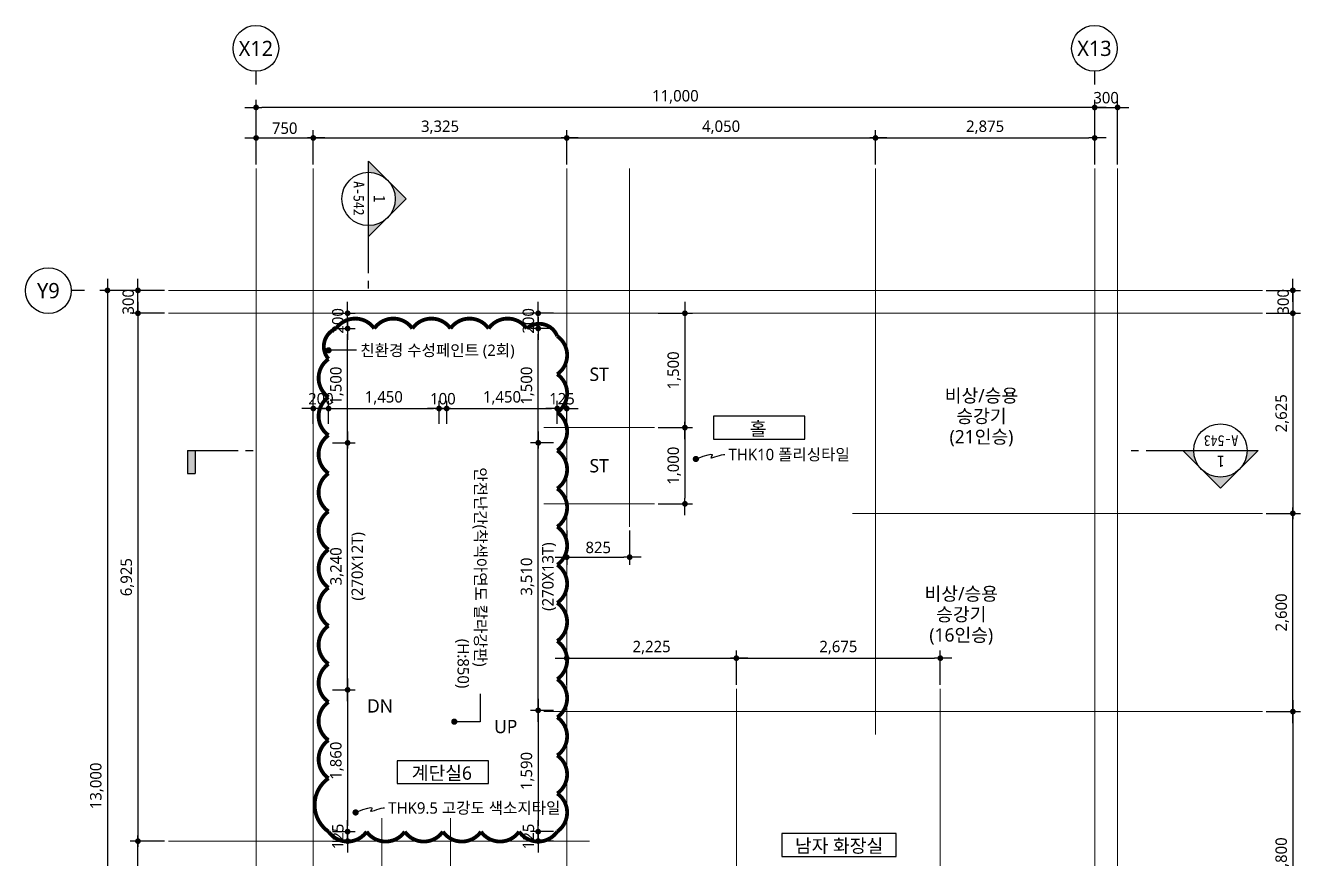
# Model space of a CAD drawing. Header units: millimetres. Extents: x 1424731 to 1631737, y 707248 to 849681.
# Drawn here: x 1526481 to 1543206, y 718066 to 728994 of the extents above; entities that cross this region are included whole.
import ezdxf
from ezdxf.enums import TextEntityAlignment as Align

# ---------------------------------------------------------------- set-up
doc = ezdxf.new("R2010")
doc.units = ezdxf.units.MM
doc.header["$MEASUREMENT"] = 0
doc.linetypes.add('CEN', pattern=[62, 60, -1, 0, -1])
doc.layers.get('0').update_dxf_attribs({"linetype": 'CONTINUOUS'})
for name, color, linetype, lineweight in [('A-AXIS-BUBL', 7, 'CONTINUOUS', 25), ('A-CNTL', 1, 'CEN', 15), ('A-DIMS', 7, 'CONTINUOUS', 25), ('A-MKXS-LEAD', 7, 'CONTINUOUS', 25), ('A-MKXS-MAK1', 3, 'CONTINUOUS', 25), ('A-MKXS-TEXT1', 3, 'CONTINUOUS', 25), ('A-MKXS-TEXT2', 7, 'CONTINUOUS', 25), ('A-MKXX-NAME', 3, 'CONTINUOUS', 25), ('A-MKXX-SYMB', 7, 'CONTINUOUS', 25), ('A-XXXX-TXT2', 3, 'CONTINUOUS', 25), ('REV-202205', 20, 'CONTINUOUS', 25)]:
    doc.layers.add(name, color=color, linetype=linetype, lineweight=lineweight)
doc.styles.add('HY울릉도L', font='')
doc.styles.add('돋움체', font='')
doc.styles.add('맑은고딕', font='malgun.ttf')
doc.styles.get('HY울릉도L').set_extended_font_data('HYwulM')
doc.styles.get('돋움체').set_extended_font_data('DotumChe')
doc.dimstyles.new('CDIM', dxfattribs={"dimtxt": 3, "dimasz": 1.5, "dimexe": 2, "dimexo": 1, "dimgap": 1, "dimtad": 1, "dimdec": 0, "dimrnd": 0.5, "dimzin": 0, "dimdsep": 32, "dimlunit": 6, "dimtxsty": 'HY울릉도L', "dimblk1": '_CIDOT', "dimblk2": '_CIDOT', "dimsah": 1, "dimcen": 5.5, "dimclrd": 2, "dimclre": 2, "dimclrt": 7, "dimadec": 0, "dimazin": 0, "dimtfac": 1, "dimtdec": 0, "dimtix": 1, "dimtmove": 2, "dimatfit": 1, "dimldrblk": '_CIDOT', "dimfxl": 1, "dimtolj": 1, "dimtzin": 0, "dimlwd": -1, "dimarcsym": 0})

# ---------------------------------------------------------------- blocks, each defined once
blk = doc.blocks.new('_CIDOT')
at = {"color": 0, "linetype": 'ByBlock'}
blk.add_line((2, 0), (-1, 0), dxfattribs=at)
at = {"color": 0, "linetype": 'ByBlock', "const_width": 0.5}
blk.add_lwpolyline([(-0.25, 0, 1), (0.25, 0, 1)], format="xyb", close=True, dxfattribs=at)
blk = doc.blocks.new('*D1087')
at = {"layer": 'A-DIMS', "lineweight": -2, "transparency": 16777216}
for p, q in [((13250, -300), (13700, -300)), ((13250, -2925), (13700, -2925))]:
    blk.add_line(p, q, dxfattribs=at)
at = {"layer": 'A-DIMS', "transparency": 16777216}
blk.add_line((13600, -375), (13600, -2850), dxfattribs=at)
at = {"layer": 'A-DIMS', "transparency": 16777216, "xscale": 75, "yscale": 75, "zscale": 75}
for p, rotation in [((13600, -300), 90), ((13600, -2925), 270)]:
    blk.add_blockref('_CIDOT', p, dxfattribs=dict(at, rotation=rotation))
at = {"layer": 'A-DIMS', "color": 3, "transparency": 16777216, "insert": (13460, -1612), "char_height": 150, "attachment_point": 5, "rotation": 90, "style": '맑은고딕'}
blk.add_mtext('\\A1;2,625', dxfattribs=at)
blk = doc.blocks.new('*D1088')
at = {"layer": 'A-DIMS', "transparency": 16777216}
for p, q in [((13600, 75), (13600, 150)), ((13600, 0), (13600, -300)), ((13600, -375), (13600, -450))]:
    blk.add_line(p, q, dxfattribs=at)
at = {"layer": 'A-DIMS', "lineweight": -2, "transparency": 16777216}
for p, q in [((13250, 0), (13700, 0)), ((13250, -300), (13700, -300))]:
    blk.add_line(p, q, dxfattribs=at)
at = {"layer": 'A-DIMS', "transparency": 16777216, "xscale": 75, "yscale": 75, "zscale": 75}
for p, rotation in [((13600, 0), 270), ((13600, -300), 90)]:
    blk.add_blockref('_CIDOT', p, dxfattribs=dict(at, rotation=rotation))
at = {"layer": 'A-DIMS', "color": 3, "transparency": 16777216, "insert": (13473, -150), "char_height": 150, "attachment_point": 5, "rotation": 90, "style": '맑은고딕'}
blk.add_mtext('\\A1;300', dxfattribs=at)
blk = doc.blocks.new('*D1089')
at = {"layer": 'A-DIMS', "lineweight": -2, "transparency": 16777216}
for p, q in [((13250, -5525), (13700, -5525)), ((13250, -9325), (13700, -9325))]:
    blk.add_line(p, q, dxfattribs=at)
at = {"layer": 'A-DIMS', "transparency": 16777216}
blk.add_line((13600, -5600), (13600, -9250), dxfattribs=at)
at = {"layer": 'A-DIMS', "transparency": 16777216, "xscale": 75, "yscale": 75, "zscale": 75}
for p, rotation in [((13600, -5525), 90), ((13600, -9325), 270)]:
    blk.add_blockref('_CIDOT', p, dxfattribs=dict(at, rotation=rotation))
at = {"layer": 'A-DIMS', "color": 3, "transparency": 16777216, "insert": (13460, -7425), "char_height": 150, "attachment_point": 5, "rotation": 90, "style": '맑은고딕'}
blk.add_mtext('\\A1;3,800', dxfattribs=at)
blk = doc.blocks.new('*D1090')
at = {"layer": 'A-DIMS', "lineweight": -2, "transparency": 16777216}
for p, q in [((-1200, 0), (-2050, 0)), ((-1200, -13000), (-2050, -13000))]:
    blk.add_line(p, q, dxfattribs=at)
at = {"layer": 'A-DIMS', "transparency": 16777216}
blk.add_line((-1950, -75), (-1950, -12925), dxfattribs=at)
at = {"layer": 'A-DIMS', "transparency": 16777216, "xscale": 75, "yscale": 75, "zscale": 75}
for p, rotation in [((-1950, 0), 90), ((-1950, -13000), 270)]:
    blk.add_blockref('_CIDOT', p, dxfattribs=dict(at, rotation=rotation))
at = {"layer": 'A-DIMS', "color": 3, "transparency": 16777216, "insert": (-2090, -6500), "char_height": 150, "attachment_point": 5, "rotation": 90, "style": '맑은고딕'}
blk.add_mtext('\\A1;13,000', dxfattribs=at)
blk = doc.blocks.new('*D1091')
at = {"layer": 'A-DIMS', "lineweight": -2, "transparency": 16777216}
for p, q in [((-1200, -300), (-1650, -300)), ((-1200, -7225), (-1650, -7225))]:
    blk.add_line(p, q, dxfattribs=at)
at = {"layer": 'A-DIMS', "transparency": 16777216}
blk.add_line((-1550, -375), (-1550, -7150), dxfattribs=at)
at = {"layer": 'A-DIMS', "transparency": 16777216, "xscale": 75, "yscale": 75, "zscale": 75}
for p, rotation in [((-1550, -300), 90), ((-1550, -7225), 270)]:
    blk.add_blockref('_CIDOT', p, dxfattribs=dict(at, rotation=rotation))
at = {"layer": 'A-DIMS', "color": 3, "transparency": 16777216, "insert": (-1690, -3762), "char_height": 150, "attachment_point": 5, "rotation": 90, "style": '맑은고딕'}
blk.add_mtext('\\A1;6,925', dxfattribs=at)
blk = doc.blocks.new('*D1094')
at = {"layer": 'A-DIMS', "transparency": 16777216}
for p, q in [((10925, 2400), (10850, 2400)), ((11000, 2400), (11300, 2400)), ((11375, 2400), (11450, 2400))]:
    blk.add_line(p, q, dxfattribs=at)
at = {"layer": 'A-DIMS', "lineweight": -2, "transparency": 16777216}
for p, q in [((11000, 1650), (11000, 2500)), ((11300, 1650), (11300, 2500))]:
    blk.add_line(p, q, dxfattribs=at)
at = {"layer": 'A-DIMS', "transparency": 16777216, "xscale": 75, "yscale": 75, "zscale": 75}
blk.add_blockref('_CIDOT', (11000, 2400), dxfattribs=at)
at = {"layer": 'A-DIMS', "transparency": 16777216, "xscale": 75, "yscale": 75, "zscale": 75, "rotation": 180}
blk.add_blockref('_CIDOT', (11300, 2400), dxfattribs=at)
at = {"layer": 'A-DIMS', "color": 3, "transparency": 16777216, "insert": (11150, 2527), "char_height": 150, "attachment_point": 5, "style": '맑은고딕'}
blk.add_mtext('\\A1;300', dxfattribs=at)
blk = doc.blocks.new('*D1095')
at = {"layer": 'A-DIMS', "lineweight": -2, "transparency": 16777216}
for p, q in [((8125, 1650), (8125, 2100)), ((11000, 1650), (11000, 2100))]:
    blk.add_line(p, q, dxfattribs=at)
at = {"layer": 'A-DIMS', "transparency": 16777216}
blk.add_line((8200, 2000), (10925, 2000), dxfattribs=at)
at = {"layer": 'A-DIMS', "transparency": 16777216, "xscale": 75, "yscale": 75, "zscale": 75, "rotation": 180}
blk.add_blockref('_CIDOT', (8125, 2000), dxfattribs=at)
at = {"layer": 'A-DIMS', "transparency": 16777216, "xscale": 75, "yscale": 75, "zscale": 75}
blk.add_blockref('_CIDOT', (11000, 2000), dxfattribs=at)
at = {"layer": 'A-DIMS', "color": 3, "transparency": 16777216, "insert": (9563, 2140), "char_height": 150, "attachment_point": 5, "style": '맑은고딕'}
blk.add_mtext('\\A1;2,875', dxfattribs=at)
blk = doc.blocks.new('*D1096')
at = {"layer": 'A-DIMS', "lineweight": -2, "transparency": 16777216}
for p, q in [((4075, 1650), (4075, 2100)), ((8125, 1650), (8125, 2100))]:
    blk.add_line(p, q, dxfattribs=at)
at = {"layer": 'A-DIMS', "transparency": 16777216}
blk.add_line((4150, 2000), (8050, 2000), dxfattribs=at)
at = {"layer": 'A-DIMS', "transparency": 16777216, "xscale": 75, "yscale": 75, "zscale": 75, "rotation": 180}
blk.add_blockref('_CIDOT', (4075, 2000), dxfattribs=at)
at = {"layer": 'A-DIMS', "transparency": 16777216, "xscale": 75, "yscale": 75, "zscale": 75}
blk.add_blockref('_CIDOT', (8125, 2000), dxfattribs=at)
at = {"layer": 'A-DIMS', "color": 3, "transparency": 16777216, "insert": (6100, 2140), "char_height": 150, "attachment_point": 5, "style": '맑은고딕'}
blk.add_mtext('\\A1;4,050', dxfattribs=at)
blk = doc.blocks.new('*D1097')
at = {"layer": 'A-DIMS', "lineweight": -2, "transparency": 16777216}
for p, q in [((750, 1650), (750, 2100)), ((4075, 1650), (4075, 2100))]:
    blk.add_line(p, q, dxfattribs=at)
at = {"layer": 'A-DIMS', "transparency": 16777216}
blk.add_line((825, 2000), (4000, 2000), dxfattribs=at)
at = {"layer": 'A-DIMS', "transparency": 16777216, "xscale": 75, "yscale": 75, "zscale": 75, "rotation": 180}
blk.add_blockref('_CIDOT', (750, 2000), dxfattribs=at)
at = {"layer": 'A-DIMS', "transparency": 16777216, "xscale": 75, "yscale": 75, "zscale": 75}
blk.add_blockref('_CIDOT', (4075, 2000), dxfattribs=at)
at = {"layer": 'A-DIMS', "color": 3, "transparency": 16777216, "insert": (2413, 2140), "char_height": 150, "attachment_point": 5, "style": '맑은고딕'}
blk.add_mtext('\\A1;3,325', dxfattribs=at)
blk = doc.blocks.new('*D1098')
at = {"layer": 'A-DIMS', "lineweight": -2, "transparency": 16777216}
for p, q in [((0, 1650), (0, 2100)), ((750, 1650), (750, 2100))]:
    blk.add_line(p, q, dxfattribs=at)
at = {"layer": 'A-DIMS', "transparency": 16777216}
blk.add_line((75, 2000), (675, 2000), dxfattribs=at)
at = {"layer": 'A-DIMS', "transparency": 16777216, "xscale": 75, "yscale": 75, "zscale": 75, "rotation": 180}
blk.add_blockref('_CIDOT', (0, 2000), dxfattribs=at)
at = {"layer": 'A-DIMS', "transparency": 16777216, "xscale": 75, "yscale": 75, "zscale": 75}
blk.add_blockref('_CIDOT', (750, 2000), dxfattribs=at)
at = {"layer": 'A-DIMS', "color": 3, "transparency": 16777216, "insert": (375, 2127), "char_height": 150, "attachment_point": 5, "style": '맑은고딕'}
blk.add_mtext('\\A1;750', dxfattribs=at)
blk = doc.blocks.new('*D1099')
at = {"layer": 'A-DIMS', "lineweight": -2, "transparency": 16777216}
for p, q in [((0, 1650), (0, 2500)), ((11000, 1650), (11000, 2500))]:
    blk.add_line(p, q, dxfattribs=at)
at = {"layer": 'A-DIMS', "transparency": 16777216}
blk.add_line((10925, 2400), (75, 2400), dxfattribs=at)
at = {"layer": 'A-DIMS', "transparency": 16777216, "xscale": 75, "yscale": 75, "zscale": 75, "rotation": 180}
blk.add_blockref('_CIDOT', (0, 2400), dxfattribs=at)
at = {"layer": 'A-DIMS', "transparency": 16777216, "xscale": 75, "yscale": 75, "zscale": 75}
blk.add_blockref('_CIDOT', (11000, 2400), dxfattribs=at)
at = {"layer": 'A-DIMS', "color": 3, "transparency": 16777216, "insert": (5500, 2540), "char_height": 150, "attachment_point": 5, "style": '맑은고딕'}
blk.add_mtext('\\A1;11,000', dxfattribs=at)
blk = doc.blocks.new('*D1101')
at = {"layer": 'A-DIMS', "lineweight": -2, "transparency": 16777216}
for p, q in [((13250, -2925), (13700, -2925)), ((13250, -5525), (13700, -5525))]:
    blk.add_line(p, q, dxfattribs=at)
at = {"layer": 'A-DIMS', "transparency": 16777216}
blk.add_line((13600, -5450), (13600, -3000), dxfattribs=at)
at = {"layer": 'A-DIMS', "transparency": 16777216, "xscale": 75, "yscale": 75, "zscale": 75}
for p, rotation in [((13600, -2925), 90), ((13600, -5525), 270)]:
    blk.add_blockref('_CIDOT', p, dxfattribs=dict(at, rotation=rotation))
at = {"layer": 'A-DIMS', "color": 3, "transparency": 16777216, "insert": (13460, -4225), "char_height": 150, "attachment_point": 5, "rotation": 90, "style": '맑은고딕'}
blk.add_mtext('\\A1;2,600', dxfattribs=at)
blk = doc.blocks.new('*D1104')
at = {"layer": 'A-DIMS', "lineweight": -2, "transparency": 16777216}
for p, q in [((-1200, -7225), (-1650, -7225)), ((-1200, -8450), (-1650, -8450))]:
    blk.add_line(p, q, dxfattribs=at)
at = {"layer": 'A-DIMS', "transparency": 16777216}
blk.add_line((-1550, -8375), (-1550, -7300), dxfattribs=at)
at = {"layer": 'A-DIMS', "transparency": 16777216, "xscale": 75, "yscale": 75, "zscale": 75}
for p, rotation in [((-1550, -7225), 90), ((-1550, -8450), 270)]:
    blk.add_blockref('_CIDOT', p, dxfattribs=dict(at, rotation=rotation))
at = {"layer": 'A-DIMS', "color": 3, "transparency": 16777216, "insert": (-1690, -7838), "char_height": 150, "attachment_point": 5, "rotation": 90, "style": '맑은고딕'}
blk.add_mtext('\\A1;1,225', dxfattribs=at)
blk = doc.blocks.new('*D1105')
at = {"layer": 'A-DIMS', "lineweight": -2, "transparency": 16777216}
for p, q in [((5275, -1800), (5725, -1800)), ((5275, -2800), (5725, -2800))]:
    blk.add_line(p, q, dxfattribs=at)
at = {"layer": 'A-DIMS', "transparency": 16777216}
blk.add_line((5625, -1875), (5625, -2725), dxfattribs=at)
at = {"layer": 'A-DIMS', "transparency": 16777216, "xscale": 75, "yscale": 75, "zscale": 75}
for p, rotation in [((5625, -1800), 90), ((5625, -2800), 270)]:
    blk.add_blockref('_CIDOT', p, dxfattribs=dict(at, rotation=rotation))
at = {"layer": 'A-DIMS', "color": 3, "transparency": 16777216, "insert": (5485, -2300), "char_height": 150, "attachment_point": 5, "rotation": 90, "style": '맑은고딕'}
blk.add_mtext('\\A1;1,000', dxfattribs=at)
blk = doc.blocks.new('*D1106')
at = {"layer": 'A-DIMS', "lineweight": -2, "transparency": 16777216}
for p, q in [((5275, -300), (5725, -300)), ((5275, -1800), (5725, -1800))]:
    blk.add_line(p, q, dxfattribs=at)
at = {"layer": 'A-DIMS', "transparency": 16777216}
blk.add_line((5625, -375), (5625, -1725), dxfattribs=at)
at = {"layer": 'A-DIMS', "transparency": 16777216, "xscale": 75, "yscale": 75, "zscale": 75}
for p, rotation in [((5625, -300), 90), ((5625, -1800), 270)]:
    blk.add_blockref('_CIDOT', p, dxfattribs=dict(at, rotation=rotation))
at = {"layer": 'A-DIMS', "color": 3, "transparency": 16777216, "insert": (5485, -1050), "char_height": 150, "attachment_point": 5, "rotation": 90, "style": '맑은고딕'}
blk.add_mtext('\\A1;1,500', dxfattribs=at)
blk = doc.blocks.new('*D1107')
at = {"layer": 'A-DIMS', "lineweight": -2, "transparency": 16777216}
for p, q in [((4075, -3150), (4075, -3600)), ((4900, -3150), (4900, -3600))]:
    blk.add_line(p, q, dxfattribs=at)
at = {"layer": 'A-DIMS', "transparency": 16777216}
blk.add_line((4150, -3500), (4825, -3500), dxfattribs=at)
at = {"layer": 'A-DIMS', "transparency": 16777216, "xscale": 75, "yscale": 75, "zscale": 75, "rotation": 180}
blk.add_blockref('_CIDOT', (4075, -3500), dxfattribs=at)
at = {"layer": 'A-DIMS', "transparency": 16777216, "xscale": 75, "yscale": 75, "zscale": 75}
blk.add_blockref('_CIDOT', (4900, -3500), dxfattribs=at)
at = {"layer": 'A-DIMS', "color": 3, "transparency": 16777216, "insert": (4488, -3373), "char_height": 150, "attachment_point": 5, "style": '맑은고딕'}
blk.add_mtext('\\A1;825', dxfattribs=at)
blk = doc.blocks.new('*D1110')
at = {"layer": 'A-DIMS', "lineweight": -2, "transparency": 16777216}
for p, q in [((-1200, 0), (-1650, 0)), ((-1200, -300), (-1650, -300))]:
    blk.add_line(p, q, dxfattribs=at)
at = {"layer": 'A-DIMS', "transparency": 16777216}
for p, q in [((-1550, 75), (-1550, 150)), ((-1550, -300), (-1550, 0)), ((-1550, -375), (-1550, -450))]:
    blk.add_line(p, q, dxfattribs=at)
at = {"layer": 'A-DIMS', "transparency": 16777216, "xscale": 75, "yscale": 75, "zscale": 75}
for p, rotation in [((-1550, 0), 270), ((-1550, -300), 90)]:
    blk.add_blockref('_CIDOT', p, dxfattribs=dict(at, rotation=rotation))
at = {"layer": 'A-DIMS', "color": 3, "transparency": 16777216, "insert": (-1677, -150), "char_height": 150, "attachment_point": 5, "rotation": 90, "style": '맑은고딕'}
blk.add_mtext('\\A1;300', dxfattribs=at)
blk = doc.blocks.new('*D1111')
at = {"layer": 'A-DIMS', "lineweight": -2, "transparency": 16777216}
for p, q in [((4075, -5175), (4075, -4725)), ((6300, -5175), (6300, -4725))]:
    blk.add_line(p, q, dxfattribs=at)
at = {"layer": 'A-DIMS', "transparency": 16777216}
blk.add_line((4150, -4825), (6225, -4825), dxfattribs=at)
at = {"layer": 'A-DIMS', "transparency": 16777216, "xscale": 75, "yscale": 75, "zscale": 75, "rotation": 180}
blk.add_blockref('_CIDOT', (4075, -4825), dxfattribs=at)
at = {"layer": 'A-DIMS', "transparency": 16777216, "xscale": 75, "yscale": 75, "zscale": 75}
blk.add_blockref('_CIDOT', (6300, -4825), dxfattribs=at)
at = {"layer": 'A-DIMS', "color": 3, "transparency": 16777216, "insert": (5188, -4685), "char_height": 150, "attachment_point": 5, "style": '맑은고딕'}
blk.add_mtext('\\A1;2,225', dxfattribs=at)
blk = doc.blocks.new('*D1112')
at = {"layer": 'A-DIMS', "lineweight": -2, "transparency": 16777216}
for p, q in [((6300, -5175), (6300, -4725)), ((8975, -5175), (8975, -4725))]:
    blk.add_line(p, q, dxfattribs=at)
at = {"layer": 'A-DIMS', "transparency": 16777216}
blk.add_line((6375, -4825), (8900, -4825), dxfattribs=at)
at = {"layer": 'A-DIMS', "transparency": 16777216, "xscale": 75, "yscale": 75, "zscale": 75, "rotation": 180}
blk.add_blockref('_CIDOT', (6300, -4825), dxfattribs=at)
at = {"layer": 'A-DIMS', "transparency": 16777216, "xscale": 75, "yscale": 75, "zscale": 75}
blk.add_blockref('_CIDOT', (8975, -4825), dxfattribs=at)
at = {"layer": 'A-DIMS', "color": 3, "transparency": 16777216, "insert": (7638, -4685), "char_height": 150, "attachment_point": 5, "style": '맑은고딕'}
blk.add_mtext('\\A1;2,675', dxfattribs=at)
blk = doc.blocks.new('비상승용승강기16인승')
at = {"layer": 'A-MKXX-NAME', "style": '맑은고딕'}
for s, p in [('비상/승용', (0, 270)), ('승강기', (0, 0)), ('(16인승)', (0, -270))]:
    blk.add_text(s, height=175, dxfattribs=at).set_placement(p, align=Align.MIDDLE_CENTER)
blk = doc.blocks.new('CORE 6- 단면')
at = {"layer": 'A-MKXS-MAK1'}
h = blk.add_hatch(color=256, dxfattribs=at)
h.paths.add_polyline_path([(-1630, 4290), (-1383, 4042, 0.414214), (-1878, 4042)])
h.paths.add_polyline_path([(-1383, 4042), (-1135, 3795), (-1280, 3795, 0.198912)])
h.paths.add_polyline_path([(-1878, 4042, 0.198912), (-1980, 3795), (-2125, 3795)])
blk.add_hatch(color=256, dxfattribs=at).paths.add_polyline_path([(11820, 4095), (11920, 4095), (11920, 3795), (11820, 3795)])
h = blk.add_hatch(color=256, dxfattribs=at)
h.paths.add_polyline_path([(9050, 495), (9297, 742, 0.414214), (9297, 247)])
h.paths.add_polyline_path([(9297, 742), (9545, 990), (9545, 845, 0.198912)])
h.paths.add_polyline_path([(9297, 247, 0.198912), (9545, 145), (9545, 0)])
for p, q in [((-2125, 3795), (-1630, 4290)), ((-1135, 3795), (-1630, 4290)), ((11920, 4095), (11820, 4095)), ((11820, 3795), (11820, 4095)), ((11920, 3795), (11920, 4095)), ((-657, 3795), (-2125, 3795)), ((-457, 3795), (-557, 3795)), ((11157, 3795), (11057, 3795)), ((11920, 3795), (11257, 3795)), ((9545, 1668), (9545, 1568)), ((9545, 1468), (9545, 0)), ((9545, 990), (9050, 495)), ((9545, 0), (9050, 495))]:
    blk.add_line(p, q, dxfattribs=at)
for centre in [(-1630, 3795), (9545, 495)]:
    blk.add_circle(centre, 350, dxfattribs=at)
at = {"layer": 'A-MKXS-TEXT2', "style": '돋움체'}
for s, height, p in [('1', 150, (-1634, 3939)), ('A-543', 140, (-1637, 3667))]:
    blk.add_text(s, height=height, dxfattribs=at).set_placement(p, align=Align.MIDDLE)
for s, height, p in [('A-542', 140, (9673, 488)), ('1', 150, (9401, 491))]:
    blk.add_text(s, height=height, rotation=90, dxfattribs=at).set_placement(p, align=Align.MIDDLE)
blk = doc.blocks.new('*D934')
at = {"layer": 'A-DIMS', "lineweight": -2, "transparency": 16777216}
for p, q in [((1532006, 723769), (1532006, 724069)), ((1533456, 723769), (1533456, 724069))]:
    blk.add_line(p, q, dxfattribs=at)
at = {"layer": 'A-DIMS', "transparency": 16777216}
blk.add_line((1532081, 723969), (1533381, 723969), dxfattribs=at)
at = {"layer": 'A-DIMS', "transparency": 16777216, "xscale": 75, "yscale": 75, "zscale": 75, "rotation": 180}
blk.add_blockref('_CIDOT', (1532006, 723969), dxfattribs=at)
at = {"layer": 'A-DIMS', "transparency": 16777216, "xscale": 75, "yscale": 75, "zscale": 75}
blk.add_blockref('_CIDOT', (1533456, 723969), dxfattribs=at)
at = {"layer": 'A-DIMS', "color": 3, "transparency": 16777216, "insert": (1532731, 724109), "char_height": 150, "attachment_point": 5, "style": '맑은고딕'}
blk.add_mtext('\\A1;1,450', dxfattribs=at)
blk = doc.blocks.new('*D935')
at = {"layer": 'A-DIMS', "lineweight": -2, "transparency": 16777216}
for p, q in [((1533406, 723519), (1533106, 723519)), ((1533406, 720009), (1533106, 720009))]:
    blk.add_line(p, q, dxfattribs=at)
at = {"layer": 'A-DIMS', "transparency": 16777216}
blk.add_line((1533206, 720084), (1533206, 723444), dxfattribs=at)
at = {"layer": 'A-DIMS', "transparency": 16777216, "xscale": 75, "yscale": 75, "zscale": 75}
for p, rotation in [((1533206, 723519), 90), ((1533206, 720009), 270)]:
    blk.add_blockref('_CIDOT', p, dxfattribs=dict(at, rotation=rotation))
at = {"layer": 'A-DIMS', "color": 3, "transparency": 16777216, "char_height": 150, "attachment_point": 5, "rotation": 90, "style": '맑은고딕'}
for s, insert in [('\\A1;(270X13T)', (1533349, 721764)), ('\\A1;3,510', (1533065, 721764))]:
    blk.add_mtext(s, dxfattribs=dict(at, insert=insert))
blk = doc.blocks.new('*D936')
at = {"layer": 'A-DIMS', "lineweight": -2, "transparency": 16777216}
for p, q in [((1533406, 720009), (1533106, 720009)), ((1533406, 718419), (1533106, 718419))]:
    blk.add_line(p, q, dxfattribs=at)
at = {"layer": 'A-DIMS', "transparency": 16777216}
blk.add_line((1533206, 719934), (1533206, 718494), dxfattribs=at)
at = {"layer": 'A-DIMS', "transparency": 16777216, "xscale": 75, "yscale": 75, "zscale": 75}
for p, rotation in [((1533206, 720009), 90), ((1533206, 718419), 270)]:
    blk.add_blockref('_CIDOT', p, dxfattribs=dict(at, rotation=rotation))
at = {"layer": 'A-DIMS', "color": 3, "transparency": 16777216, "insert": (1533065, 719214), "char_height": 150, "attachment_point": 5, "rotation": 90, "style": '맑은고딕'}
blk.add_mtext('\\A1;1,590', dxfattribs=at)
blk = doc.blocks.new('*D937')
at = {"layer": 'A-DIMS', "lineweight": -2, "transparency": 16777216}
for p, q in [((1533406, 725019), (1533106, 725019)), ((1533406, 723519), (1533106, 723519))]:
    blk.add_line(p, q, dxfattribs=at)
at = {"layer": 'A-DIMS', "transparency": 16777216}
blk.add_line((1533206, 723594), (1533206, 724944), dxfattribs=at)
at = {"layer": 'A-DIMS', "transparency": 16777216, "xscale": 75, "yscale": 75, "zscale": 75}
for p, rotation in [((1533206, 725019), 90), ((1533206, 723519), 270)]:
    blk.add_blockref('_CIDOT', p, dxfattribs=dict(at, rotation=rotation))
at = {"layer": 'A-DIMS', "color": 3, "transparency": 16777216, "insert": (1533065, 724269), "char_height": 150, "attachment_point": 5, "rotation": 90, "style": '맑은고딕'}
blk.add_mtext('\\A1;1,500', dxfattribs=at)
blk = doc.blocks.new('*D938')
at = {"layer": 'A-DIMS', "transparency": 16777216}
for p, q in [((1533206, 725294), (1533206, 725369)), ((1533206, 725019), (1533206, 725219)), ((1533206, 724944), (1533206, 724869))]:
    blk.add_line(p, q, dxfattribs=at)
at = {"layer": 'A-DIMS', "lineweight": -2, "transparency": 16777216}
for p, q in [((1533406, 725219), (1533106, 725219)), ((1533406, 725019), (1533106, 725019))]:
    blk.add_line(p, q, dxfattribs=at)
at = {"layer": 'A-DIMS', "transparency": 16777216, "xscale": 75, "yscale": 75, "zscale": 75}
for p, rotation in [((1533206, 725219), 270), ((1533206, 725019), 90)]:
    blk.add_blockref('_CIDOT', p, dxfattribs=dict(at, rotation=rotation))
at = {"layer": 'A-DIMS', "color": 3, "transparency": 16777216, "insert": (1533078, 725119), "char_height": 150, "attachment_point": 5, "rotation": 90, "style": '맑은고딕'}
blk.add_mtext('\\A1;200', dxfattribs=at)
blk = doc.blocks.new('*D939')
at = {"layer": 'A-DIMS', "transparency": 16777216}
for p, q in [((1533206, 718494), (1533206, 718569)), ((1533206, 718419), (1533206, 718294)), ((1533206, 718219), (1533206, 718144))]:
    blk.add_line(p, q, dxfattribs=at)
at = {"layer": 'A-DIMS', "lineweight": -2, "transparency": 16777216}
for p, q in [((1533406, 718419), (1533106, 718419)), ((1533406, 718294), (1533106, 718294))]:
    blk.add_line(p, q, dxfattribs=at)
at = {"layer": 'A-DIMS', "transparency": 16777216, "xscale": 75, "yscale": 75, "zscale": 75}
for p, rotation in [((1533206, 718419), 270), ((1533206, 718294), 90)]:
    blk.add_blockref('_CIDOT', p, dxfattribs=dict(at, rotation=rotation))
at = {"layer": 'A-DIMS', "color": 3, "transparency": 16777216, "insert": (1533078, 718356), "char_height": 150, "attachment_point": 5, "rotation": 90, "style": '맑은고딕'}
blk.add_mtext('\\A1;125', dxfattribs=at)
blk = doc.blocks.new('*D940')
at = {"layer": 'A-DIMS', "lineweight": -2, "transparency": 16777216}
for p, q in [((1530456, 723769), (1530456, 724069)), ((1531906, 723769), (1531906, 724069))]:
    blk.add_line(p, q, dxfattribs=at)
at = {"layer": 'A-DIMS', "transparency": 16777216}
blk.add_line((1530531, 723969), (1531831, 723969), dxfattribs=at)
at = {"layer": 'A-DIMS', "transparency": 16777216, "xscale": 75, "yscale": 75, "zscale": 75, "rotation": 180}
blk.add_blockref('_CIDOT', (1530456, 723969), dxfattribs=at)
at = {"layer": 'A-DIMS', "transparency": 16777216, "xscale": 75, "yscale": 75, "zscale": 75}
blk.add_blockref('_CIDOT', (1531906, 723969), dxfattribs=at)
at = {"layer": 'A-DIMS', "color": 3, "transparency": 16777216, "insert": (1531181, 724109), "char_height": 150, "attachment_point": 5, "style": '맑은고딕'}
blk.add_mtext('\\A1;1,450', dxfattribs=at)
blk = doc.blocks.new('*D941')
at = {"layer": 'A-DIMS', "lineweight": -2, "transparency": 16777216}
for p, q in [((1531906, 723769), (1531906, 724069)), ((1532006, 723769), (1532006, 724069))]:
    blk.add_line(p, q, dxfattribs=at)
at = {"layer": 'A-DIMS', "transparency": 16777216}
for p, q in [((1531831, 723969), (1531756, 723969)), ((1532006, 723969), (1531906, 723969)), ((1532081, 723969), (1532156, 723969))]:
    blk.add_line(p, q, dxfattribs=at)
at = {"layer": 'A-DIMS', "transparency": 16777216, "xscale": 75, "yscale": 75, "zscale": 75}
blk.add_blockref('_CIDOT', (1531906, 723969), dxfattribs=at)
at = {"layer": 'A-DIMS', "transparency": 16777216, "xscale": 75, "yscale": 75, "zscale": 75, "rotation": 180}
blk.add_blockref('_CIDOT', (1532006, 723969), dxfattribs=at)
at = {"layer": 'A-DIMS', "color": 3, "transparency": 16777216, "insert": (1531956, 724097), "char_height": 150, "attachment_point": 5, "style": '맑은고딕'}
blk.add_mtext('\\A1;100', dxfattribs=at)
blk = doc.blocks.new('*D942')
at = {"layer": 'A-DIMS', "lineweight": -2, "transparency": 16777216}
for p, q in [((1530256, 723769), (1530256, 724069)), ((1530456, 723769), (1530456, 724069))]:
    blk.add_line(p, q, dxfattribs=at)
at = {"layer": 'A-DIMS', "transparency": 16777216}
for p, q in [((1530181, 723969), (1530106, 723969)), ((1530456, 723969), (1530256, 723969)), ((1530531, 723969), (1530606, 723969))]:
    blk.add_line(p, q, dxfattribs=at)
at = {"layer": 'A-DIMS', "transparency": 16777216, "xscale": 75, "yscale": 75, "zscale": 75}
blk.add_blockref('_CIDOT', (1530256, 723969), dxfattribs=at)
at = {"layer": 'A-DIMS', "transparency": 16777216, "xscale": 75, "yscale": 75, "zscale": 75, "rotation": 180}
blk.add_blockref('_CIDOT', (1530456, 723969), dxfattribs=at)
at = {"layer": 'A-DIMS', "color": 3, "transparency": 16777216, "insert": (1530356, 724096), "char_height": 150, "attachment_point": 5, "style": '맑은고딕'}
blk.add_mtext('\\A1;200', dxfattribs=at)
blk = doc.blocks.new('*D943')
at = {"layer": 'A-DIMS', "lineweight": -2, "transparency": 16777216}
for p, q in [((1530506, 723519), (1530806, 723519)), ((1530506, 720279), (1530806, 720279))]:
    blk.add_line(p, q, dxfattribs=at)
at = {"layer": 'A-DIMS', "transparency": 16777216}
blk.add_line((1530706, 720354), (1530706, 723444), dxfattribs=at)
at = {"layer": 'A-DIMS', "transparency": 16777216, "xscale": 75, "yscale": 75, "zscale": 75}
for p, rotation in [((1530706, 723519), 90), ((1530706, 720279), 270)]:
    blk.add_blockref('_CIDOT', p, dxfattribs=dict(at, rotation=rotation))
at = {"layer": 'A-DIMS', "color": 3, "transparency": 16777216, "char_height": 150, "attachment_point": 5, "rotation": 90, "style": '맑은고딕'}
for s, insert in [('\\A1;(270X12T)', (1530849, 721899)), ('\\A1;3,240', (1530566, 721899))]:
    blk.add_mtext(s, dxfattribs=dict(at, insert=insert))
blk = doc.blocks.new('*D944')
at = {"layer": 'A-DIMS', "lineweight": -2, "transparency": 16777216}
for p, q in [((1530506, 720279), (1530806, 720279)), ((1530506, 718419), (1530806, 718419))]:
    blk.add_line(p, q, dxfattribs=at)
at = {"layer": 'A-DIMS', "transparency": 16777216}
blk.add_line((1530706, 720204), (1530706, 718494), dxfattribs=at)
at = {"layer": 'A-DIMS', "transparency": 16777216, "xscale": 75, "yscale": 75, "zscale": 75}
for p, rotation in [((1530706, 720279), 90), ((1530706, 718419), 270)]:
    blk.add_blockref('_CIDOT', p, dxfattribs=dict(at, rotation=rotation))
at = {"layer": 'A-DIMS', "color": 3, "transparency": 16777216, "insert": (1530565, 719349), "char_height": 150, "attachment_point": 5, "rotation": 90, "style": '맑은고딕'}
blk.add_mtext('\\A1;1,860', dxfattribs=at)
blk = doc.blocks.new('*D945')
at = {"layer": 'A-DIMS', "lineweight": -2, "transparency": 16777216}
for p, q in [((1530506, 725019), (1530806, 725019)), ((1530506, 723519), (1530806, 723519))]:
    blk.add_line(p, q, dxfattribs=at)
at = {"layer": 'A-DIMS', "transparency": 16777216}
blk.add_line((1530706, 723594), (1530706, 724944), dxfattribs=at)
at = {"layer": 'A-DIMS', "transparency": 16777216, "xscale": 75, "yscale": 75, "zscale": 75}
for p, rotation in [((1530706, 725019), 90), ((1530706, 723519), 270)]:
    blk.add_blockref('_CIDOT', p, dxfattribs=dict(at, rotation=rotation))
at = {"layer": 'A-DIMS', "color": 3, "transparency": 16777216, "insert": (1530565, 724269), "char_height": 150, "attachment_point": 5, "rotation": 90, "style": '맑은고딕'}
blk.add_mtext('\\A1;1,500', dxfattribs=at)
blk = doc.blocks.new('*D946')
at = {"layer": 'A-DIMS', "transparency": 16777216}
for p, q in [((1530706, 725294), (1530706, 725369)), ((1530706, 725019), (1530706, 725219)), ((1530706, 724944), (1530706, 724869))]:
    blk.add_line(p, q, dxfattribs=at)
at = {"layer": 'A-DIMS', "lineweight": -2, "transparency": 16777216}
for p, q in [((1530506, 725219), (1530806, 725219)), ((1530506, 725019), (1530806, 725019))]:
    blk.add_line(p, q, dxfattribs=at)
at = {"layer": 'A-DIMS', "transparency": 16777216, "xscale": 75, "yscale": 75, "zscale": 75}
for p, rotation in [((1530706, 725219), 270), ((1530706, 725019), 90)]:
    blk.add_blockref('_CIDOT', p, dxfattribs=dict(at, rotation=rotation))
at = {"layer": 'A-DIMS', "color": 3, "transparency": 16777216, "insert": (1530578, 725119), "char_height": 150, "attachment_point": 5, "rotation": 90, "style": '맑은고딕'}
blk.add_mtext('\\A1;200', dxfattribs=at)
blk = doc.blocks.new('*D947')
at = {"layer": 'A-DIMS', "transparency": 16777216}
for p, q in [((1530706, 718494), (1530706, 718569)), ((1530706, 718419), (1530706, 718294)), ((1530706, 718219), (1530706, 718144))]:
    blk.add_line(p, q, dxfattribs=at)
at = {"layer": 'A-DIMS', "lineweight": -2, "transparency": 16777216}
for p, q in [((1530506, 718419), (1530806, 718419)), ((1530506, 718294), (1530806, 718294))]:
    blk.add_line(p, q, dxfattribs=at)
at = {"layer": 'A-DIMS', "transparency": 16777216, "xscale": 75, "yscale": 75, "zscale": 75}
for p, rotation in [((1530706, 718419), 270), ((1530706, 718294), 90)]:
    blk.add_blockref('_CIDOT', p, dxfattribs=dict(at, rotation=rotation))
at = {"layer": 'A-DIMS', "color": 3, "transparency": 16777216, "insert": (1530578, 718356), "char_height": 150, "attachment_point": 5, "rotation": 90, "style": '맑은고딕'}
blk.add_mtext('\\A1;125', dxfattribs=at)
blk = doc.blocks.new('*D990')
at = {"layer": 'A-DIMS', "lineweight": -2, "transparency": 16777216}
for p, q in [((1533456, 723769), (1533456, 724069)), ((1533581, 723769), (1533581, 724069))]:
    blk.add_line(p, q, dxfattribs=at)
at = {"layer": 'A-DIMS', "transparency": 16777216}
for p, q in [((1533381, 723969), (1533306, 723969)), ((1533581, 723969), (1533456, 723969)), ((1533656, 723969), (1533731, 723969))]:
    blk.add_line(p, q, dxfattribs=at)
at = {"layer": 'A-DIMS', "transparency": 16777216, "xscale": 75, "yscale": 75, "zscale": 75}
blk.add_blockref('_CIDOT', (1533456, 723969), dxfattribs=at)
at = {"layer": 'A-DIMS', "transparency": 16777216, "xscale": 75, "yscale": 75, "zscale": 75, "rotation": 180}
blk.add_blockref('_CIDOT', (1533581, 723969), dxfattribs=at)
at = {"layer": 'A-DIMS', "color": 3, "transparency": 16777216, "insert": (1533518, 724097), "char_height": 150, "attachment_point": 5, "style": '맑은고딕'}
blk.add_mtext('\\A1;125', dxfattribs=at)
blk = doc.blocks.new('CORE4_GRID')
at = {"layer": 'A-AXIS-BUBL', "ltscale": 0.2}
for p, q in [((0, 2700), (0, 2875)), ((11000, 2700), (11000, 2875)), ((-2250, 0), (-2425, 0))]:
    blk.add_line(p, q, dxfattribs=at)
for centre in [(-2.9, 3175), (10997.1, 3175), (-2725, -2.9)]:
    blk.add_circle(centre, 300, dxfattribs=at)
at = {"layer": 'A-CNTL'}
for p, q in [((0, -14425), (0, 1600)), ((750, 1600), (750, -14425)), ((4075, 1600), (4075, -10275)), ((4900, 1600), (4900, -3100)), ((8125, 1600), (8125, -5825)), ((11000, 1600), (11000, -14425)), ((11300, 1600), (11300, -14425)), ((-1150, 0), (13200, 0)), ((13200, -300), (-1150, -300)), ((5225, -1800), (3775, -1800)), ((5225, -2800), (3775, -2800)), ((13200, -2925), (7825, -2925)), ((6300, -5225), (6300, -8200)), ((8975, -5225), (8975, -14425)), ((13200, -5525), (3775, -5525)), ((1650, -6925), (1650, -8750)), ((2550, -6925), (2550, -8750)), ((4375, -7225), (-1150, -7225))]:
    blk.add_line(p, q, dxfattribs=at)
at = {"layer": 'A-XXXX-TXT2', "ltscale": 0.2, "style": '맑은고딕'}
for s, p in [('X12', (-2.9, 3175)), ('X13', (10997.1, 3175)), ('Y9', (-2725, -2.9))]:
    blk.add_text(s, height=200, dxfattribs=at).set_placement(p, align=Align.MIDDLE)
at = {"layer": 'A-DIMS'}
for base, p1, p2, angle, picture, middle in [((0, 2400), (11000, 1600), (0, 1600), 180, '*D1099', (5500, 2540.5)), ((-1950, -13000), (-1150, 0), (-1150, -13000), 90, '*D1090', (-2090.5, -6500)), ((-1550, 0), (-1150, -300), (-1150, 0), 270, '*D1110', (-1677.5, -150)), ((13600, -300), (13200, 0), (13200, -300), 90, '*D1088', (13472.5, -150)), ((-1550, -7225), (-1150, -300), (-1150, -7225), 90, '*D1091', (-1690.1, -3762.5)), ((5625, -1800), (5225, -300), (5225, -1800), 90, '*D1106', (5484.5, -1050)), ((13600, -2925), (13200, -300), (13200, -2925), 90, '*D1087', (13459.9, -1612.5)), ((5625, -2800), (5225, -1800), (5225, -2800), 90, '*D1105', (5484.5, -2300)), ((13600, -2925), (13200, -5525), (13200, -2925), 270, '*D1101', (13459.9, -4225)), ((13600, -9325), (13200, -5525), (13200, -9325), 90, '*D1089', (13459.9, -7425)), ((-1550, -7225), (-1150, -8450), (-1150, -7225), 270, '*D1104', (-1690.5, -7837.5))]:
    dim = blk.add_linear_dim(base=base, p1=p1, p2=p2, angle=angle, dimstyle='CDIM', override={"dimscale": 50, "dimtxsty": '맑은고딕', "dimclrd": 256, "dimclre": 256, "dimclrt": 3}, dxfattribs=at)
    dim.commit()
    dim.dimension.update_dxf_attribs({"geometry": picture, "text_midpoint": middle})
for base, p1, p2, picture, middle in [((11300, 2400), (11000, 1600), (11300, 1600), '*D1094', (11150, 2527.5)), ((750, 2000), (0, 1600), (750, 1600), '*D1098', (375, 2127.5)), ((4075, 2000), (750, 1600), (4075, 1600), '*D1097', (2412.5, 2140.1)), ((8125, 2000), (4075, 1600), (8125, 1600), '*D1096', (6100, 2140.1)), ((11000, 2000), (8125, 1600), (11000, 1600), '*D1095', (9562.5, 2140.1)), ((4900, -3500), (4075, -3100), (4900, -3100), '*D1107', (4487.5, -3372.5)), ((6300, -4825), (4075, -5225), (6300, -5225), '*D1111', (5187.5, -4684.9)), ((8975, -4825), (6300, -5225), (8975, -5225), '*D1112', (7637.5, -4684.9))]:
    dim = blk.add_linear_dim(base=base, p1=p1, p2=p2, dimstyle='CDIM', override={"dimscale": 50, "dimtxsty": '맑은고딕', "dimclrd": 256, "dimclre": 256, "dimclrt": 3}, dxfattribs=at)
    dim.commit()
    dim.dimension.update_dxf_attribs({"geometry": picture, "text_midpoint": middle})

msp = doc.modelspace()

# ---------------------------------------------------------------- linework, layer by layer
at = {"layer": 'A-MKXS-LEAD', "const_width": 40}
for points in [[(1530434.9, 724734.8, 1), (1530476.3, 724730.6, 1)], [(1535253.9, 723309.1, 1), (1535295.4, 723304.9, 1)], [(1532107.7, 719881.9, 1), (1532103.5, 719840.4, 1)], [(1530790, 718672.4, 1), (1530831.5, 718668.2, 1)]]:
    msp.add_lwpolyline(points, format="xyb", close=True, dxfattribs=at)
at = {"layer": 'A-MKXS-LEAD'}
for points in [[(1530822.6, 724732.7), (1530455.6, 724732.7), (1530455.6, 724732.7)], [(1535273.8, 723306.7), (1535371.6, 723343.5), (1535435.3, 723363.4), (1535471.5, 723369.9), (1535486.9, 723366.4), (1535488.1, 723356.5), (1535481.6, 723343.7), (1535474, 723331.5), (1535472.1, 723323.4), (1535480.8, 723322.1), (1535498.9, 723326.5), (1535523.7, 723334.7), (1535552.6, 723344.8), (1535582.8, 723354.9), (1535611.6, 723363.1), (1535636.3, 723367.4), (1535654.2, 723366)], [(1532445, 720228.2), (1532445, 719861.1), (1532105.6, 719861.1)], [(1530809.9, 718670), (1530907.7, 718706.9), (1530971.4, 718726.8), (1531007.6, 718733.2), (1531023, 718729.7), (1531024.1, 718719.8), (1531017.7, 718707), (1531010.1, 718694.8), (1531008.2, 718686.8), (1531016.8, 718685.4), (1531035, 718689.8), (1531059.8, 718698), (1531088.7, 718708.1), (1531118.9, 718718.2), (1531147.7, 718726.4), (1531172.4, 718730.7), (1531190.3, 718729.3)]]:
    msp.add_lwpolyline(points, dxfattribs=at)
at = {"layer": 'A-MKXX-SYMB'}
for points in [[(1536705.7, 723868.7), (1535505.7, 723868.7), (1535505.7, 723568.7), (1536705.7, 723568.7)], [(1532555.7, 719348.6), (1531355.7, 719348.6), (1531355.7, 719048.6), (1532555.7, 719048.6)], [(1537903.2, 718393.7), (1536403.2, 718393.7), (1536403.2, 718093.7), (1537903.2, 718093.7)]]:
    msp.add_lwpolyline(points, close=True, dxfattribs=at)
at = {"layer": 'REV-202205', "const_width": 50}
msp.add_lwpolyline([(1530455.7, 718418.7, 0.5205671), (1530955.7, 718418.7, 0.5205671), (1531455.7, 718418.7, 0.5205671), (1531955.7, 718418.7, 0.5205671), (1532455.7, 718418.7, 0.5205671), (1532955.7, 718418.7, 0.5205671), (1533455.7, 718418.7, 0.5205671), (1533455.7, 718918.7, 0.5205671), (1533455.7, 719418.7, 0.5205671), (1533455.7, 719918.7, 0.5205671), (1533455.7, 720418.7, 0.5205671), (1533455.7, 720918.7, 0.5205671), (1533455.7, 721418.7, 0.5205671), (1533455.7, 721918.7, 0.5205671), (1533455.7, 722418.7, 0.5205671), (1533455.7, 722918.7, 0.5205671), (1533455.7, 723418.7, 0.5205671), (1533455.7, 723918.7, 0.5205671), (1533455.7, 724418.7, 0.5205671), (1533455.7, 724918.7, 0.5205671), (1533055.7, 725018.7, 0.5205671), (1532555.7, 725018.7, 0.5205671), (1532055.7, 725018.7, 0.5205671), (1531555.7, 725018.7, 0.5205671), (1531055.7, 725018.7, 0.5205671), (1530555.7, 725018.7, 0.5205671), (1530455.7, 724618.7, 0.5205671), (1530455.7, 724118.7, 0.5205671), (1530455.7, 723618.7, 0.5205671), (1530455.7, 723118.7, 0.5205671), (1530455.7, 722618.7, 0.5205671), (1530455.7, 722118.7, 0.5205671), (1530455.7, 721618.7, 0.5205671), (1530455.7, 721118.7, 0.5205671), (1530455.7, 720618.7, 0.5205671), (1530455.7, 720118.7, 0.5205671), (1530455.7, 719618.7, 0.5205671), (1530455.7, 719118.7, 0.5205671)], format="xyb", close=True, dxfattribs=at)

# ---------------------------------------------------------------- block references
at = {"layer": 'A-DIMS'}
msp.add_blockref('CORE4_GRID', (1529505.7, 725518.7), dxfattribs=at)
at = {"layer": 'A-DIMS', "rotation": 180}
msp.add_blockref('CORE 6- 단면', (1540525.7, 727213.6), dxfattribs=at)
at = {"layer": 'A-MKXX-NAME'}
msp.add_blockref('비상승용승강기16인승', (1538755.7, 721268.7), dxfattribs=at)

# ---------------------------------------------------------------- texts
at = {"layer": 'A-MKXS-TEXT1', "style": '맑은고딕'}
for s, p in [('친환경 수성페인트 (2회)', (1530872.6, 724732.7)), ('THK10 폴리싱타일', (1535704.2, 723366)), ('THK9.5 고강도 색소지타일', (1531240.3, 718729.3))]:
    msp.add_text(s, height=150, dxfattribs=at).set_placement(p, align=Align.MIDDLE_LEFT)
for s, p in [('안전난간(착색아연도 칼라강판)', (1532450.8, 723198.1)), ('(H:850)', (1532223.3, 720947.7))]:
    msp.add_text(s, height=150, rotation=270, dxfattribs=at).set_placement(p, align=Align.MIDDLE_LEFT)
at = {"layer": 'A-MKXX-NAME', "style": '맑은고딕'}
for s, p in [('ST', (1534005.7, 724418.7)), ('비상/승용', (1539020.7, 724138.7)), ('승강기', (1539020.7, 723868.7)), ('홀', (1536091.2, 723703)), ('(21인승)', (1539020.7, 723598.7)), ('ST', (1534005.7, 723218.7)), ('DN', (1531130.8, 720067.7)), ('UP', (1532780.7, 719797.7)), ('계단실6', (1531942.2, 719187)), ('남자 화장실', (1537153.3, 718232.1))]:
    msp.add_text(s, height=175, dxfattribs=at).set_placement(p, align=Align.MIDDLE_CENTER)

# ---------------------------------------------------------------- dimensions: what is measured, and where the dimension line sits
at = {"layer": 'A-DIMS'}
for base, p1, p2, text, picture, middle in [((1530705.8, 725218.6), (1530455.8, 725018.6), (1530455.8, 725218.6), '<>\\X', '*D946', (1530705.8, 725118.6)), ((1533205.7, 725218.6), (1533455.7, 725018.6), (1533455.7, 725218.6), '<>\\X', '*D938', (1533205.7, 725118.6)), ((1530705.8, 725018.6), (1530455.6, 723518.7), (1530455.8, 725018.6), '<>\\X', '*D945', (1530705.8, 724268.6)), ((1533205.7, 725018.6), (1533455.7, 723518.7), (1533455.7, 725018.6), '<>\\X', '*D937', (1533205.7, 724268.6)), ((1530705.8, 723518.7), (1530455.8, 720278.7), (1530455.6, 723518.7), '<>\\X(270X12T)', '*D943', (1530705.8, 721898.7)), ((1533205.8, 723518.7), (1533455.8, 720008.7), (1533455.7, 723518.7), '<>\\X(270X13T)', '*D935', (1533205.8, 721763.7))]:
    dim = msp.add_linear_dim(base=base, p1=p1, p2=p2, angle=270, text=text, dimstyle='CDIM', override={"dimscale": 50, "dimtxsty": '맑은고딕', "dimclrd": 256, "dimclre": 256, "dimclrt": 3}, dxfattribs=at)
    dim.commit()
    dim.dimension.update_dxf_attribs({"geometry": picture, "text_midpoint": middle})
for base, p1, p2, picture, middle in [((1530255.7, 723968.7), (1530455.8, 723718.7), (1530255.7, 723718.7), '*D942', (1530355.7, 724096.2)), ((1531905.8, 723968.7), (1532005.8, 723718.7), (1531905.8, 723718.7), '*D941', (1531955.8, 724096.6)), ((1533455.8, 723968.7), (1533580.7, 723718.7), (1533455.8, 723718.7), '*D990', (1533518.2, 724096.6))]:
    dim = msp.add_linear_dim(base=base, p1=p1, p2=p2, dimstyle='CDIM', override={"dimscale": 50, "dimtxsty": '맑은고딕', "dimclrd": 256, "dimclre": 256, "dimclrt": 3}, dxfattribs=at)
    dim.commit()
    dim.dimension.update_dxf_attribs({"geometry": picture, "text_midpoint": middle})
for base, p1, p2, angle, picture, middle in [((1531905.8, 723968.7), (1530455.8, 723718.7), (1531905.8, 723718.7), 180, '*D940', (1531180.8, 724109.2)), ((1533455.7, 723968.7), (1532005.7, 723718.7), (1533455.7, 723718.7), 180, '*D934', (1532730.7, 724109.2)), ((1530705.8, 718418.6), (1530455.8, 720278.7), (1530455.8, 718418.6), 270, '*D944', (1530565.3, 719348.6)), ((1533205.7, 718418.6), (1533455.8, 720008.7), (1533455.7, 718418.6), 270, '*D936', (1533065.3, 719213.6)), ((1530705.8, 718293.6), (1530455.8, 718418.6), (1530455.8, 718293.6), 270, '*D947', (1530577.9, 718356.1)), ((1533205.7, 718293.6), (1533455.7, 718418.6), (1533455.7, 718293.6), 270, '*D939', (1533077.8, 718356.1))]:
    dim = msp.add_linear_dim(base=base, p1=p1, p2=p2, angle=angle, dimstyle='CDIM', override={"dimscale": 50, "dimtxsty": '맑은고딕', "dimclrd": 256, "dimclre": 256, "dimclrt": 3}, dxfattribs=at)
    dim.commit()
    dim.dimension.update_dxf_attribs({"geometry": picture, "text_midpoint": middle})

doc.saveas('drawing.dxf')
